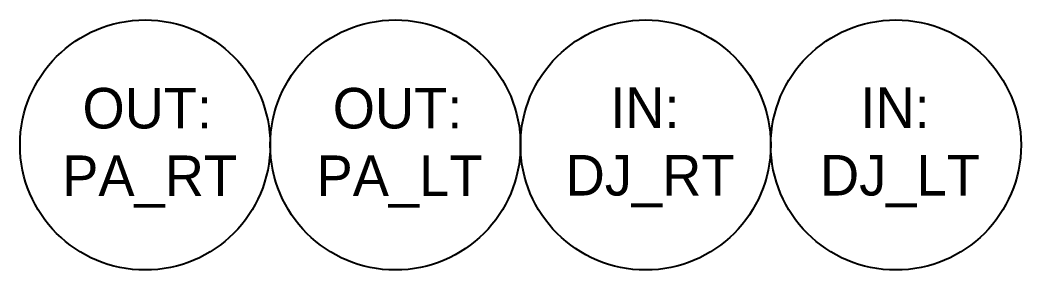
# Model space of a CAD drawing. Header units: millimetres. Extents: x 88 to 97873, y 32 to 55088.
# Drawn here: x 32685 to 35280, y 5628 to 6277 of the extents above; entities that cross this region are included whole.
import ezdxf

# ---------------------------------------------------------------- set-up
doc = ezdxf.new("R2010")
doc.units = ezdxf.units.MM
doc.header["$LTSCALE"] = 0.3
doc.layers.add('Ligação exterior', color=171, linetype='Continuous')
doc.styles.add('Standar', font='GOTHIC.TTF', dxfattribs={"height": 1.35})

msp = doc.modelspace()

# ---------------------------------------------------------------- linework, layer by layer
at = {"layer": 'Ligação exterior', "color": 30, "linetype": 'Continuous', "lineweight": -3}
msp.add_circle((33009.4, 5952.3), 324.4, dxfattribs=at)
at = {"layer": 'Ligação exterior', "color": 1}
msp.add_circle((33658.2, 5952.3), 324.4, dxfattribs=at)
at = {"layer": 'Ligação exterior', "color": 112, "linetype": 'Continuous', "lineweight": -3}
msp.add_circle((34306.9, 5952.3), 324.4, dxfattribs=at)
at = {"layer": 'Ligação exterior', "color": 5, "linetype": 'Continuous', "lineweight": -3}
msp.add_circle((34955.7, 5952.3), 324.4, dxfattribs=at)

# ---------------------------------------------------------------- texts
at = {"layer": 'Ligação exterior', "color": 30, "linetype": 'Continuous', "lineweight": -3, "style": 'Standar'}
for s, p in [('OUT:', (32847, 5995.2)), ('PA_RT', (32794.4, 5819.9))]:
    msp.add_text(s, height=105.19, dxfattribs=at).set_placement(p)
at = {"layer": 'Ligação exterior', "color": 1, "style": 'Standar'}
for s, p in [('OUT:', (33495.8, 5995.2)), ('PA_LT', (33453.8, 5819.9))]:
    msp.add_text(s, height=105.19, dxfattribs=at).set_placement(p)
at = {"layer": 'Ligação exterior', "color": 3, "style": 'Standar'}
msp.add_text('IN:', height=105.19, dxfattribs=at).set_placement((34215.1, 5996.5))
at = {"layer": 'Ligação exterior', "color": 5, "style": 'Standar'}
for s, p in [('IN:', (34863.8, 5996.5)), ('DJ_LT', (34759, 5821.2))]:
    msp.add_text(s, height=105.19, dxfattribs=at).set_placement(p)
at = {"layer": 'Ligação exterior', "color": 112, "style": 'Standar'}
msp.add_text('DJ_RT', height=105.19, dxfattribs=at).set_placement((34099.6, 5821.2))

doc.saveas('drawing.dxf')
